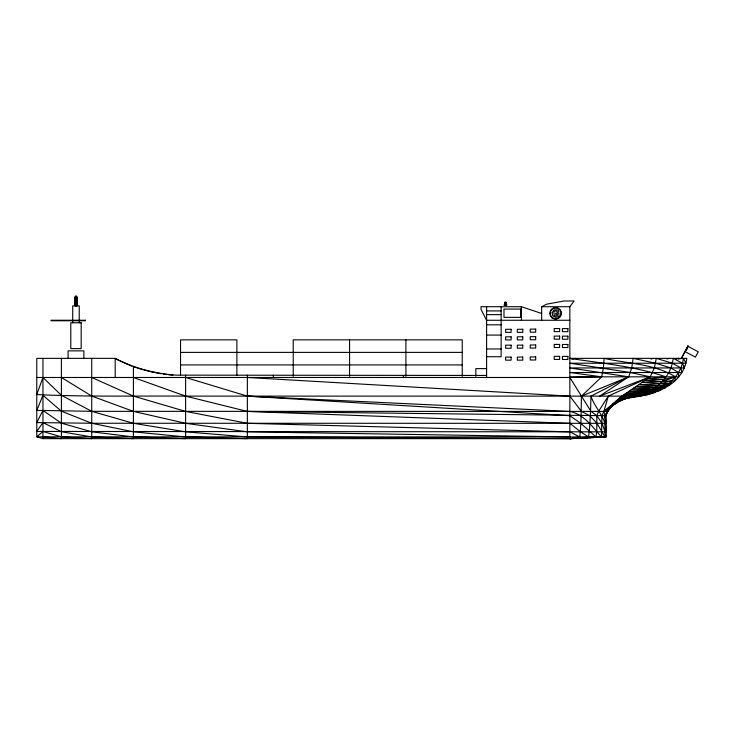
<?xml version="1.0" encoding="UTF-8"?>
<svg xmlns="http://www.w3.org/2000/svg" width="735" height="735" viewBox="0 0 735 735"><rect width="100%" height="100%" fill="white"/><g stroke="black" fill="none" stroke-linecap="round" stroke-linejoin="round"><path stroke-width="1.1" d="M486.607 375.456L176.042 375.135C154.929 373.628 133.954 368.272 115.193 358.358L36.768 358.358L36.768 436.838L42.952 438.648L569.855 438.648L606.173 436.948L606.173 415.707L607.101 411.425C615.93 399.5 631.31 396.569 645.1 394.768C663.062 390.873 681.06 377.689 683.412 358.358L685.93 363.209C678.093 389.486 648.546 395.687 624.833 398.48L637.346 396.137M569.855 376.834L678.671 376.834L678.515 372.516L670.853 367.95L655.611 363.209L633.129 358.358L631.714 367.95L628.701 376.834L569.855 367.95L684.248 367.95L684.248 366.058M659.984 390.57L659.359 389.633L633.662 388.089L654.766 387.768L665.57 385.967L665.451 387.768L662.557 387.887L659.984 390.57L655.997 391.204L654.104 392.885L652.487 392.591L651.008 393.776L648.849 393.776L647.903 394.677L639.294 396.137L185.615 396.119C136.012 395.77 86.261 396.946 36.75 394.566L42.952 377.478L61.391 395.311L91.737 411.334L133.412 423.296L185.615 431.831L247.355 436.948L569.855 438.648L605.006 436.948L604.951 415.707L603.876 411.425L608.286 396.137L650.236 376.834L654.361 367.95L656.291 358.358L672.341 363.209L680.876 367.95L681.814 372.516L569.855 372.516L601.735 376.834L603.371 367.95L604.133 358.358C627.846 363.706 654.315 363.761 675.465 376.834L674.859 380.849L642.234 382.273L668.381 383.89L670.43 384.515L671.79 380.849L659.929 383.789L638.761 384.635L665.57 385.967L670.43 384.515M133.412 377.478L185.615 396.119L247.355 411.425L606.173 415.707L607.101 411.425L606.219 409.423L608.745 409.423L612.622 405.748L612.494 404.075L614.846 404.075L614.295 402.55L617.225 402.55L615.93 401.154L619.77 401.154L617.225 400.051L622.453 399.904L621.746 399.619L625.255 398.82L619.532 398.094L628.159 397.892L620.68 397.111L641.26 395.559L623.556 394.961L645.1 394.768L621.828 396.137L603.876 411.425L601.901 415.707L601.552 436.948L569.855 438.648L569.855 306.715L574.081 300.983L564.112 300.983L546.629 304.189L541.658 306.715L541.658 320.267M36.768 377.478L569.855 377.478L581.458 396.137C581.063 409.744 581.394 423.424 579.731 436.948L569.855 438.648L595.984 436.948L596.765 431.84L596.838 415.707L598.51 411.425L608.286 396.137M569.855 438.648L588.588 436.948C590.269 423.351 590.664 409.808 590.949 396.137L628.701 376.834L599.622 396.137L650.236 376.834L630.4 372.516L569.855 363.209L685.93 363.209L686.848 358.358L569.855 358.358L573.162 359.139M607.101 411.425L604.951 415.707L606.173 423.323L91.737 423.259L36.768 422.588L42.952 410.461L91.737 411.334L608.185 411.425L610.583 407.53L610.537 405.748L612.622 405.748L609.71 408.559M687.896 345.827L681.161 358.809L688.089 345.919M607 413.235L608.745 409.423L608.442 407.53L610.583 407.53M631.163 397.13L620.68 397.111L634.231 396.542L631.521 396.137C651.541 394.153 671.064 379.306 673.159 358.358L682.521 363.209L684.248 367.95M590.949 396.137C595.074 408.587 606.568 417.967 606.173 431.84L42.952 431.445L36.768 436.838L606.173 436.948L605.116 431.84L602.057 423.323L596.838 415.707L591.023 411.425L581.458 396.137L601.735 376.834L569.855 377.478M618.833 401.007L619.77 401.154L616.15 402.605L611.557 406.409L614.846 404.075M621.828 396.137L650.236 376.834M613.716 404.415L617.225 402.55L616.15 402.605M581.458 396.137L628.701 376.834M651.081 359.167L653.121 358.358M666.976 359.02L669.107 358.358M619.743 400.731L622.453 399.904L618.383 399.068L625.255 398.82M676.209 358.919L678.433 358.358M678.267 359.084L681.418 358.358M664.174 379.269L675.465 376.834L662.171 381.594L644.981 380.408L664.174 379.269L647.608 378.617L665.928 376.834C634.948 366.278 602.029 363.393 569.855 358.358M668.381 383.89L657.448 385.857L636.032 386.481L662.557 387.887L651.881 389.522L631.291 389.706L655.997 391.204L645.596 392.499L626.817 392.747L648.849 393.776L638.761 394.723L625.182 393.85L642.234 393.712L652.487 392.591L628.93 391.305L648.821 391.103L659.359 389.633M76.789 296.352L75.163 296.352L75.264 305.843M74.998 297.436L74.998 305.843L74.961 297.436L76.991 297.436L76.991 305.843M504.899 302.388L505.983 302.388M503.898 304.942L506.985 304.942M541.658 313.487L521.4 306.715L480.993 306.715L480.993 309.352L486.607 320.267L569.855 320.267M541.658 306.715L569.855 306.715M486.607 310.923L501.132 310.923M486.607 314.644L501.132 314.644M486.607 324.824L501.132 324.824M486.607 335.077L501.132 335.077M486.607 348.96L501.132 348.96M180.553 352.387L462.241 352.387M486.607 356.723L501.132 356.723L501.132 306.715M180.553 364.927L462.241 364.927M486.607 368.612L475.857 368.612L475.857 376.366M569.855 436.948L247.355 431.84L185.615 423.314L133.412 411.389L91.737 396.055L61.391 377.478M247.355 411.425L569.855 423.323L580.576 431.84L588.588 436.948M185.615 377.478L247.355 396.137L569.855 411.425C584.206 414.393 592.318 426.888 601.552 436.948M247.355 377.478L569.855 396.137L581.458 411.425L589.782 415.707L596.939 423.323L605.006 436.948M247.355 396.137L569.855 415.707L580.779 423.323L595.984 436.948M168.581 374.786L172.863 375.199M42.952 436.838L61.391 438.648L61.391 358.358M163.271 374.069L166.459 374.501M161.158 373.748L150.712 371.717M149.674 371.487L137.537 368.116M133.412 366.682L136.508 367.757M575.165 358.358L577.186 359.084M131.684 366.085L115.193 358.689M91.737 377.478L133.412 396.101L185.615 411.407L247.355 423.323L569.855 431.84L579.731 436.948M521.4 306.715L521.4 320.267M506.204 304.942L506.296 302.765L504.559 302.765L504.596 304.942L504.679 302.765M506.066 302.765L506.066 304.942M505.882 304.942L505.983 302.186L504.899 302.14L504.816 304.942M505.671 302.765L505.671 304.942M505.441 302.765L505.441 304.942M505.211 302.765L505.211 304.942M505 302.765L505 304.942M486.607 306.715L486.607 377.478M462.241 376.338L462.241 339.846L293.228 339.846L293.228 376.338M405.904 339.846L405.904 376.338M403.35 375.456L403.35 377.478M349.566 339.846L349.566 376.338M273.356 375.19L273.356 377.478M247.355 375.135L247.355 438.648L185.615 436.948L133.412 431.822L91.737 423.259L61.391 411.187L42.952 395.311L36.768 410.461L42.952 410.461L61.391 423.149L91.737 431.803L133.412 436.939L185.615 438.648L185.615 375.135M236.89 375.199L236.89 339.846L180.553 339.846L180.553 375.199M133.412 366.352L133.412 438.648L91.737 436.939L61.391 431.739L42.952 422.588L36.768 431.445L42.952 431.445L61.391 436.921L91.737 438.648L91.737 358.358M115.193 358.358L115.193 377.478M83.873 358.358L83.873 350.871L68.089 350.871L68.089 358.358M79.233 322.775L79.233 305.843L72.719 305.843L72.719 322.775M76.964 297.436L76.863 305.843M76.679 296.352L76.697 305.843M76.55 296.352L76.55 297.436M76.385 296.352L76.486 305.843M76.238 297.436L76.238 305.843M76.192 296.352L76.192 297.436M75.981 296.352L75.981 305.843M75.769 296.352L75.769 297.436M75.714 297.436L75.714 305.843M75.576 296.352L75.475 305.843M75.402 296.352L75.402 297.436M42.952 358.358L42.952 438.648M552.077 312.798L552.729 315.756L555.247 317.18A4.952 4.952 0 0 0 557.608 316.868L558.967 316.068L558.967 313.119L555.752 313.119L555.752 314.36L557.461 314.36L557.461 315.306A3.243 3.243 0 0 1 556.174 315.885L555.256 315.894A1.893 1.893 0 0 1 554.172 315.278L553.914 311.805A1.847 1.847 0 0 1 554.842 310.988L556.312 310.914L557.387 312.007L558.876 311.732L558.517 310.822A2.499 2.499 0 0 0 557.452 309.885L553.951 309.931L552.077 312.798M687.758 346.892L686.986 349.29L685.066 351.615L695.411 357.1L698.25 351.817L687.914 346.286L687.758 346.892M520.711 309.086L503.989 309.086L503.989 317.364L520.711 317.364L520.711 309.086M85.462 320.258L51 320.258L51 320.754L85.462 320.754L85.462 320.258M81.172 322.775L70.79 322.775L70.79 348.611L81.172 348.611L81.172 322.775M559.638 328.545L554.181 328.545L554.181 331.623L559.638 331.623L559.638 328.545M567.898 328.6L562.44 328.6L562.44 331.678L567.898 331.678L567.898 328.6M522.778 329.271L517.321 329.271L517.321 332.339L522.778 332.339L522.778 329.271M535.696 329.124L530.229 329.124L530.229 332.192L535.696 332.192L535.696 329.124M511.119 329.298L505.652 329.298L505.652 332.367L511.119 332.367L511.119 329.298M559.638 336.097L554.181 336.097L554.181 339.166L559.638 339.166L559.638 336.097M567.898 336.152L562.44 336.152L562.44 339.221L567.898 339.221L567.898 336.152M535.696 336.667L530.229 336.667L530.229 339.745L535.696 339.745L535.696 336.667M511.119 336.841L505.652 336.841L505.652 339.919L511.119 339.919L511.119 336.841M522.778 336.814L517.321 336.814L517.321 339.892L522.778 339.892L522.778 336.814M559.638 344.421L554.181 344.421L554.181 347.49L559.638 347.49L559.638 344.421M567.898 344.467L562.44 344.467L562.44 347.545L567.898 347.545L567.898 344.467M535.696 344.991L530.229 344.991L530.229 348.068L535.696 348.068L535.696 344.991M511.119 345.165L505.652 345.165L505.652 348.243L511.119 348.243L511.119 345.165M522.778 345.138L517.321 345.138L517.321 348.206L522.778 348.206L522.778 345.138M559.638 356.346L554.181 356.346L554.181 359.424L559.638 359.424L559.638 356.346M567.898 356.401L562.44 356.401L562.44 359.479L567.898 359.479L567.898 356.401M535.696 356.925L530.229 356.925L530.229 359.994L535.696 359.994L535.696 356.925M511.119 357.1L505.652 357.1L505.652 360.168L511.119 360.168L511.119 357.1M522.778 357.072L517.321 357.072L517.321 360.141L522.778 360.141L522.778 357.072M551.82 317.731A5.816 5.816 0 0 0 561.329 314.424A5.816 5.816 0 0 0 553.712 307.846A5.816 5.816 0 0 0 551.82 317.731M552.077 317.437A5.411 5.411 0 0 0 560.943 314.35A5.411 5.411 0 0 0 553.841 308.222A5.411 5.411 0 0 0 552.077 317.437"/></g></svg>
